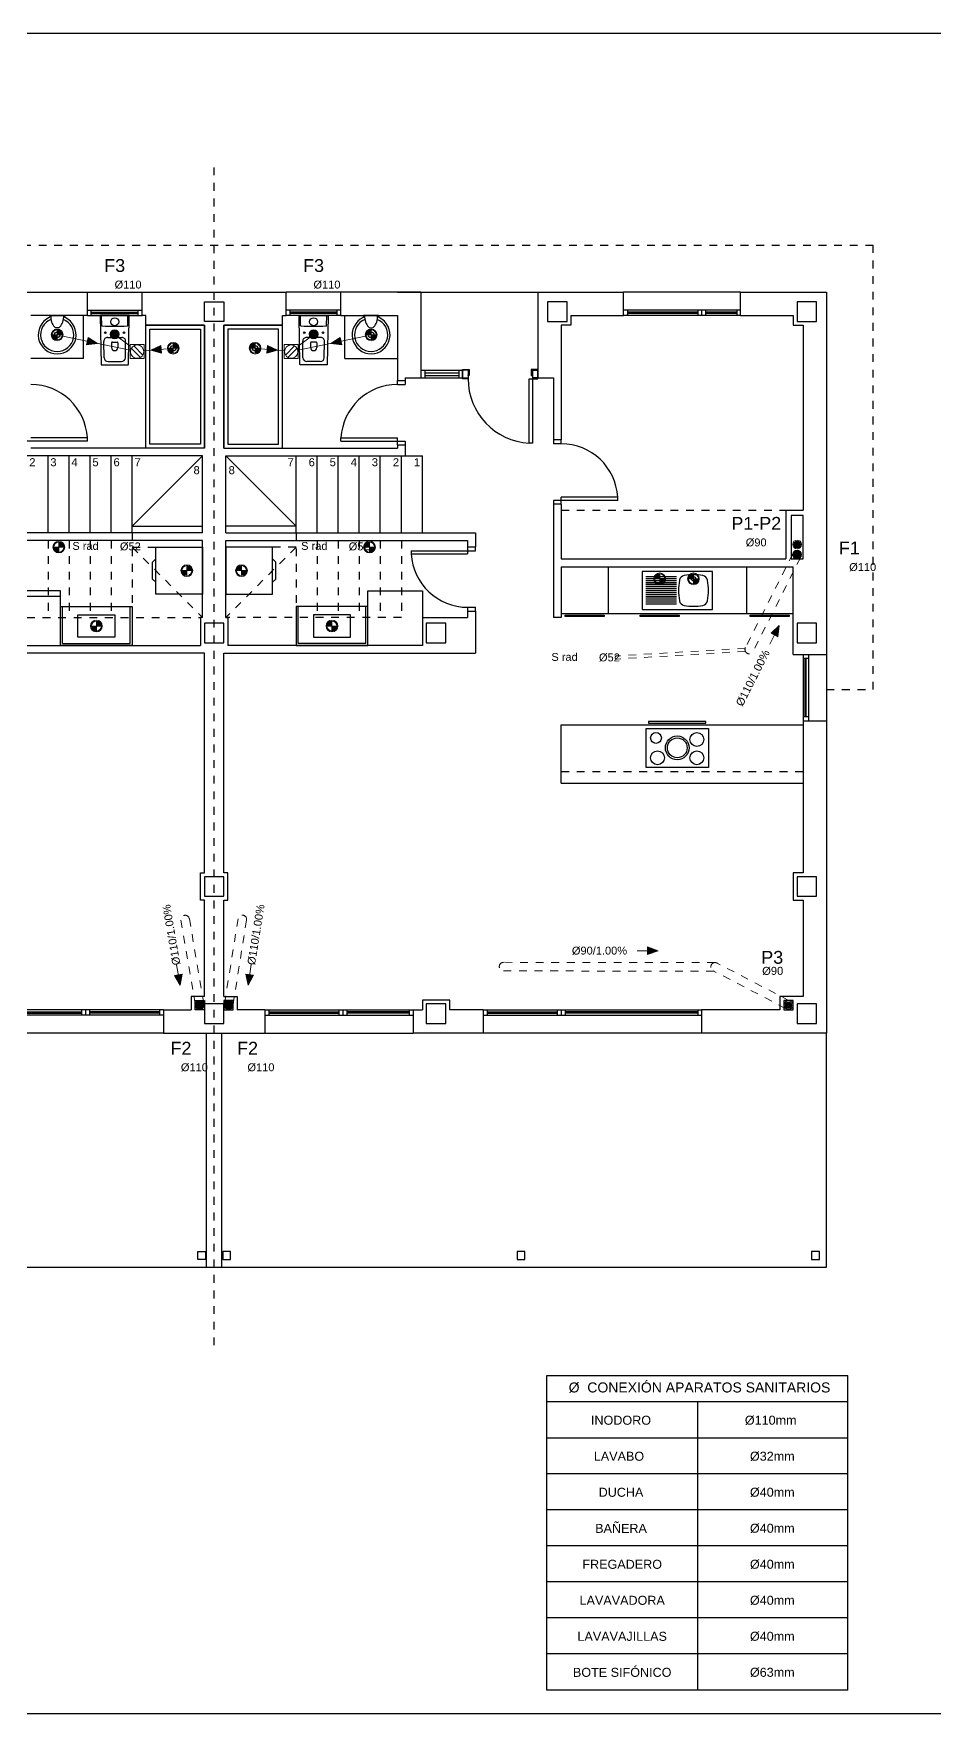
# Model space of a CAD drawing. Header units: millimetres. Extents: x 441156 to 441876, y 4514765 to 4515211.
# Drawn here: x 441305.47 to 441317.02, y 4515165.05 to 4515186.58 of the extents above; entities that cross this region are included whole.
import ezdxf
from ezdxf.enums import TextEntityAlignment as Align

# ---------------------------------------------------------------- set-up
doc = ezdxf.new("R2010")
doc.units = ezdxf.units.MM
for name, pattern in [('CONTINUA', [0]), ('RAYITAS', [0.375, 0.25, -0.125]), ('TRAZO_Y_PUNTO', [1, 0.5, -0.25, 0, -0.25])]:
    doc.linetypes.add(name, pattern=pattern)
doc.layers.add('01_cartela', color=6, linetype='Continuous', plot=False)
for name, color, linetype in [('01_FECALES', 170, 'Continuous'), ('01_mono BAJA', 2, 'Continuous'), ('01_proyección', 4, 'RAYITAS'), ('01_textos', 7, 'Continuous'), ('CALEFAC_NOTAS', 7, 'Continuous'), ('INGIN SANEAMIENTO TEXTO', 7, 'Continuous')]:
    doc.layers.add(name, color=color, linetype=linetype)
for name, color, linetype, lineweight in [('INGIN SANEAMIENTO BAJANTE FECALES', 10, 'Continuous', 5), ('INGIN SANEAMIENTO BAJANTE PLUVIALES', 170, 'Continuous', 5), ('INGIN SANEAMIENTO TEXTO ENTERRADO', 7, 'Continuous', 0)]:
    doc.layers.add(name, color=color, linetype=linetype, lineweight=lineweight)
doc.layers.add('INGIN SANEAMIENTO INTERIOR', color=7, linetype='Continuous', lineweight=20, true_color=0x046206)
doc.styles.add('Estilo1', font='swissel.ttf')
doc.styles.add('NIEVES2', font='sanss___.ttf')
doc.linetypes.add('FLE2', pattern='A,1e-05,[1,fle2.shx,S=1,R=0,X=0,Y=0],-1', length=1.00001)

# ---------------------------------------------------------------- blocks, each defined once
blk = doc.blocks.new('A$C6A825EFA')
at = {"layer": '01_mono BAJA', "color": 254}
for p, q in [((5.2, 12.5, 0), (6.225, 12.5, 0)), ((6.225, 12.2, 0), (6.225, 12.5, 0)), ((6.225, 12.5, 0), (6.925, 12.5, 0)), ((6.925, 12.5, 0), (8.775, 12.5, 0)), ((6.925, 12.2, 0), (6.925, 12.5, 0)), ((8.775, 12.2, 0), (8.775, 12.5, 0)), ((9.475, 12.5, 0), (8.775, 12.5, 0)), ((10.5, 12.5, 0), (9.475, 12.5, 0)), ((9.475, 12.2, 0), (9.475, 12.5, 0)), ((10.2, 12.5, 0), (10.5, 12.5, 0)), ((10.5, 12.5, 0), (10.5, 11.4, 0)), ((10.5, 12.5, 0), (12, 12.5, 0)), ((12, 12.5, 0), (13.1, 12.5, 0)), ((12, 12.5, 0), (12, 11.4, 0)), ((13.1, 12.2, 0), (13.1, 12.5, 0)), ((14.6, 12.5, 0), (13.1, 12.5, 0)), ((14.6, 12.5, 0), (15.7, 12.5, 0)), ((14.6, 12.2, 0), (14.6, 12.5, 0)), ((15.7, 12.5, 0), (15.7, 7.855, 0)), ((6.225, 12.2, 0), (5.5, 12.2, 0)), ((5.741, 12.198, 0), (5.742, 12.183, 0)), ((5.743, 12.2, 0), (5.932, 12.2, 0)), ((5.934, 12.198, 0), (5.933, 12.183, 0)), ((6.175, 11.65, 0), (6.175, 12.2, 0)), ((6.225, 12.27, 0), (6.925, 12.27, 0)), ((6.225, 12.2, 0), (6.925, 12.2, 0)), ((6.275, 12.2, 0), (6.275, 12.27, 0)), ((6.275, 12.242, 0), (6.875, 12.242, 0)), ((6.275, 12.228, 0), (6.875, 12.228, 0)), ((6.409, 12.073, 0), (6.407, 12.2, 0)), ((6.741, 12.073, 0), (6.743, 12.2, 0)), ((6.875, 12.2, 0), (6.875, 12.27, 0)), ((6.975, 12.2, 0), (6.925, 12.2, 0)), ((6.975, 12.075, 0), (6.975, 12.2, 0)), ((7.725, 12.075, 0), (6.975, 12.075, 0)), ((7.725, 10.5, 0), (7.725, 12.075, 0)), ((7.975, 10.5, 0), (7.975, 12.075, 0)), ((7.975, 12.075, 0), (8.725, 12.075, 0)), ((8.725, 12.075, 0), (8.725, 12.2, 0)), ((8.725, 12.2, 0), (8.775, 12.2, 0)), ((9.475, 12.27, 0), (8.775, 12.27, 0)), ((9.475, 12.2, 0), (8.775, 12.2, 0)), ((8.825, 12.2, 0), (8.825, 12.27, 0)), ((9.425, 12.242, 0), (8.825, 12.242, 0)), ((9.425, 12.228, 0), (8.825, 12.228, 0)), ((8.959, 12.073, 0), (8.957, 12.2, 0)), ((9.291, 12.073, 0), (9.293, 12.2, 0)), ((9.425, 12.2, 0), (9.425, 12.27, 0)), ((9.475, 12.2, 0), (10.2, 12.2, 0)), ((9.525, 11.65, 0), (9.525, 12.2, 0)), ((9.766, 12.198, 0), (9.767, 12.183, 0)), ((9.957, 12.2, 0), (9.768, 12.2, 0)), ((9.959, 12.198, 0), (9.958, 12.183, 0)), ((10.2, 12.2, 0), (10.2, 11.366, 0)), ((12.3, 12.075, 0), (12.3, 10.606, 0)), ((12.425, 12.075), (12.3, 12.075)), ((12.425, 12.2, 0), (13.1, 12.2, 0)), ((12.425, 12.2), (12.425, 12.075)), ((14.6, 12.27, 0), (13.1, 12.27, 0)), ((14.6, 12.2, 0), (13.1, 12.2, 0)), ((13.15, 12.27, 0), (13.15, 12.2, 0)), ((14.05, 12.242, 0), (13.15, 12.242, 0)), ((14.05, 12.228, 0), (13.15, 12.228, 0)), ((14.05, 12.27, 0), (14.05, 12.2, 0)), ((14.1, 12.27, 0), (14.1, 12.2, 0)), ((14.15, 12.27, 0), (14.15, 12.2, 0)), ((14.55, 12.242, 0), (14.15, 12.242, 0)), ((14.55, 12.228, 0), (14.15, 12.228, 0)), ((14.55, 12.27, 0), (14.55, 12.2, 0)), ((14.6, 12.2, 0), (15.275, 12.2, 0)), ((15.275, 12.2), (15.275, 12.075)), ((15.275, 12.075), (15.4, 12.075)), ((15.325, 12.2, 0), (15.325, 12.125, 0)), ((15.325, 12.125, 0), (15.4, 12.125, 0)), ((15.4, 12.075, 0), (15.4, 9.705, 0)), ((5.853, 12.043, 0), (5.822, 12.043, 0)), ((6.439, 11.659, 0), (6.435, 11.869, 0)), ((6.485, 11.92, 0), (6.665, 11.92, 0)), ((6.535, 11.85, 0), (6.535, 11.79, 0)), ((6.545, 11.86, 0), (6.605, 11.86, 0)), ((6.615, 11.85, 0), (6.615, 11.79, 0)), ((6.711, 11.659, 0), (6.715, 11.869, 0)), ((8.989, 11.659, 0), (8.985, 11.869, 0)), ((9.215, 11.92, 0), (9.035, 11.92, 0)), ((9.085, 11.85, 0), (9.085, 11.79, 0)), ((9.155, 11.86, 0), (9.095, 11.86, 0)), ((9.165, 11.85, 0), (9.165, 11.79, 0)), ((9.261, 11.659, 0), (9.265, 11.869, 0)), ((9.847, 12.043, 0), (9.878, 12.043, 0)), ((6.175, 11.65, 0), (5.5, 11.65, 0)), ((9.525, 11.65, 0), (10.2, 11.65, 0)), ((6.489, 11.61, 0), (6.661, 11.61, 0)), ((9.211, 11.61, 0), (9.039, 11.61, 0)), ((10.5, 11.5, 0), (11.035, 11.5, 0)), ((10.55, 11.5, 0), (10.55, 11.4, 0)), ((10.55, 11.467, 0), (10.985, 11.467, 0)), ((10.55, 11.433, 0), (10.985, 11.433, 0)), ((10.985, 11.5, 0), (10.985, 11.4, 0)), ((11.035, 11.5, 0), (11.035, 11.4, 0)), ((11.105, 11.43, 0), (11.105, 11.4, 0)), ((11.12, 11.5, 0), (11.12, 11.44, 0)), ((11.915, 11.5, 0), (11.915, 11.44, 0)), ((11.93, 11.43, 0), (11.93, 11.4, 0)), ((10.2, 11.366, 0), (10.3, 11.366, 0)), ((10.2, 11.316, 0), (10.2, 11.366, 0)), ((10.2, 11.316, 0), (10.3, 11.316, 0)), ((10.3, 11.4, 0), (10.5, 11.4, 0)), ((10.3, 11.4, 0), (10.3, 11.366, 0)), ((10.3, 11.366, 0), (10.3, 11.316, 0)), ((10.5, 11.4, 0), (11.035, 11.4, 0)), ((11.99, 11.4, 0), (11.93, 11.4, 0)), ((12, 11.4, 0), (12.2, 11.4, 0)), ((12.2, 11.4, 0), (12.2, 10.606, 0)), ((6.224, 10.591, 0), (5.4, 10.591, 0)), ((6.224, 10.632, 0), (5.5, 10.632, 0)), ((6.224, 10.591, 0), (6.224, 10.632, 0)), ((9.476, 10.591, 0), (9.476, 10.632, 0)), ((9.476, 10.632, 0), (10.2, 10.632, 0)), ((9.476, 10.591, 0), (10.3, 10.591, 0)), ((10.2, 10.541, 0), (10.2, 10.632, 0)), ((10.3, 10.591, 0), (10.3, 10.541, 0)), ((12.3, 10.606, 0), (12.2, 10.606, 0)), ((12.2, 10.606, 0), (12.2, 10.556, 0)), ((12.3, 10.556, 0), (12.2, 10.556, 0)), ((12.3, 10.556, 0), (12.3, 10.606, 0)), ((7.7, 10.4, 0), (5.4, 10.4, 0)), ((7.725, 10.5, 0), (5.5, 10.5, 0)), ((5.72, 9.415, 0), (5.72, 10.4, 0)), ((5.99, 9.415, 0), (5.99, 10.4, 0)), ((6.26, 9.415, 0), (6.26, 10.4, 0)), ((6.53, 9.415, 0), (6.53, 10.4, 0)), ((6.8, 9.415, 0), (6.8, 10.4, 0)), ((6.8, 9.5, 0), (7.7, 10.4, 0)), ((7.7, 9.415, 0), (7.7, 10.4, 0)), ((8, 10.4, 0), (10.3, 10.4, 0)), ((8, 9.415, 0), (8, 10.4, 0)), ((8.9, 9.5, 0), (8, 10.4, 0)), ((8.025, 10.5, 0), (10.2, 10.5, 0)), ((8.9, 9.415, 0), (8.9, 10.4, 0)), ((9.17, 9.415, 0), (9.17, 10.4, 0)), ((9.44, 9.415, 0), (9.44, 10.4, 0)), ((9.71, 9.415, 0), (9.71, 10.4, 0)), ((9.98, 9.415, 0), (9.98, 10.4, 0)), ((10.2, 10.541, 0), (10.2, 10.5, 0)), ((10.2, 10.541, 0), (10.3, 10.541, 0)), ((10.25, 9.415, 0), (10.25, 10.4, 0)), ((10.3, 10.541, 0), (10.3, 10.4, 0)), ((10.3, 10.4, 0), (10.52, 10.4, 0)), ((10.52, 9.415, 0), (10.52, 10.4, 0)), ((13.024, 9.831, 0), (12.2, 9.831, 0)), ((12.2, 9.831, 0), (12.2, 9.781, 0)), ((12.2, 9.781, 0), (12.2, 8.33, 0)), ((12.3, 9.781, 0), (12.2, 9.781, 0)), ((12.3, 9.781, 0), (12.3, 9.872, 0)), ((13.024, 9.872, 0), (12.3, 9.872, 0)), ((12.3, 9.781, 0), (12.3, 9.08, 0)), ((13.024, 9.831, 0), (13.024, 9.872, 0)), ((15.18, 9.705, 0), (15.18, 9.08, 0)), ((15.18, 9.705, 0), (15.4, 9.705, 0)), ((6.8, 9.5, 0), (7.7, 9.5, 0)), ((8.9, 9.5, 0), (8, 9.5, 0)), ((7.7, 9.415, 0), (4.5, 9.415, 0)), ((7.7, 9.315, 0), (4.6, 9.315, 0)), ((7.7, 8.33, 0), (7.7, 9.315, 0)), ((8, 9.415, 0), (11.2, 9.415, 0)), ((8, 8.33, 0), (8, 9.315, 0)), ((8, 9.315, 0), (11.1, 9.315, 0)), ((11.1, 9.315, 0), (11.1, 9.235, 0)), ((11.1, 9.315, 0), (11.1, 9.235, 0)), ((11.2, 9.415, 0), (11.2, 9.235, 0)), ((11.2, 9.415, 0), (11.2, 9.235, 0)), ((10.376, 9.185, 0), (10.376, 9.144, 0)), ((10.376, 9.185, 0), (11.2, 9.185, 0)), ((10.376, 9.144, 0), (11.1, 9.144, 0)), ((11.1, 9.235, 0), (11.2, 9.235, 0)), ((11.1, 9.235, 0), (11.1, 9.144, 0)), ((11.2, 9.185, 0), (11.2, 9.235, 0)), ((12.3, 9.08, 0), (15.18, 9.08, 0)), ((12.3, 8.98, 0), (15.275, 8.98, 0)), ((12.3, 8.98, 0), (12.3, 8.33, 0)), ((12.9, 8.98, 0), (12.9, 8.38, 0)), ((13.338, 8.92, 0), (13.338, 8.43, 0)), ((14.238, 8.92, 0), (13.338, 8.92, 0)), ((13.779, 8.85, 0), (13.383, 8.85, 0)), ((14.238, 8.43, 0), (14.238, 8.92, 0)), ((14.675, 8.98, 0), (14.675, 8.38, 0)), ((15.275, 7.855, 0), (15.275, 8.98, 0)), ((13.779, 8.825, 0), (13.383, 8.825, 0)), ((13.779, 8.8, 0), (13.383, 8.8, 0)), ((13.779, 8.775, 0), (13.383, 8.775, 0)), ((13.779, 8.75, 0), (13.383, 8.75, 0)), ((13.779, 8.725, 0), (13.383, 8.725, 0)), ((13.779, 8.7, 0), (13.383, 8.7, 0)), ((13.779, 8.675, 0), (13.383, 8.675, 0)), ((13.779, 8.65, 0), (13.383, 8.65, 0)), ((13.779, 8.625, 0), (13.383, 8.625, 0)), ((5.88, 8.6, 0), (5.18, 8.6, 0)), ((5.905, 7.995, 0), (5.905, 8.47, 0)), ((6.775, 7.995, 0), (6.775, 8.47, 0)), ((8.925, 7.995, 0), (8.925, 8.47, 0)), ((9.795, 7.995, 0), (9.795, 8.47, 0)), ((11.1, 8.46, 0), (11.1, 8.41, 0)), ((11.1, 8.46, 0), (11.2, 8.46, 0)), ((11.1, 8.41, 0), (11.1, 8.33, 0)), ((11.1, 8.41, 0), (11.2, 8.41, 0)), ((11.2, 8.41, 0), (11.2, 8.46, 0)), ((11.2, 8.41, 0), (11.2, 7.87, 0)), ((13.338, 8.43, 0), (14.238, 8.43, 0)), ((13.779, 8.6, 0), (13.383, 8.6, 0)), ((13.779, 8.575, 0), (13.383, 8.575, 0)), ((13.779, 8.55, 0), (13.383, 8.55, 0)), ((13.779, 8.525, 0), (13.383, 8.525, 0)), ((13.779, 8.5, 0), (13.383, 8.5, 0)), ((7.7, 8.33, 0), (7.675, 8.33, 0)), ((7.7, 8.33, 0), (7.675, 8.33, 0)), ((7.675, 8.33, 0), (7.675, 7.97, 0)), ((8, 8.33, 0), (8.025, 8.33, 0)), ((8, 8.33, 0), (8.025, 8.33, 0)), ((8.025, 8.33, 0), (8.025, 7.97, 0)), ((10.52, 8.33, 0), (11.1, 8.33, 0)), ((10.52, 8.33, 0), (10.52, 7.97, 0)), ((12.3, 8.33, 0), (12.2, 8.33, 0)), ((12.3, 8.38, 0), (15.275, 8.38, 0)), ((5.18, 7.97, 0), (7.675, 7.97, 0)), ((5.905, 7.995, 0), (6.775, 7.995, 0)), ((10.52, 7.97, 0), (8.025, 7.97, 0)), ((9.795, 7.995, 0), (8.925, 7.995, 0)), ((7.725, 7.87, 0), (4.5, 7.87, 0)), ((7.725, 5.055, 0), (7.725, 7.87, 0)), ((7.975, 5.055, 0), (7.975, 7.87, 0)), ((7.975, 7.87, 0), (11.2, 7.87, 0)), ((15.275, 7.855, 0), (15.7, 7.855, 0)), ((15.4, 7.855, 0), (15.4, 7.005, 0)), ((15.47, 7.805, 0), (15.4, 7.805, 0)), ((15.428, 7.055, 0), (15.428, 7.805, 0)), ((15.442, 7.055, 0), (15.442, 7.805, 0)), ((15.47, 7.855, 0), (15.47, 7.005, 0)), ((15.7, 7.855, 0), (15.7, 7.005, 0)), ((12.3, 6.955, 0), (15.4, 6.955, 0)), ((12.3, 6.205, 0), (12.3, 6.955, 0)), ((15.47, 7.055, 0), (15.4, 7.055, 0)), ((15.4, 7.005, 0), (15.7, 7.005, 0)), ((15.4, 7.005, 0), (15.4, 5.055, 0)), ((15.7, 7.005, 0), (15.7, 3, 0)), ((12.3, 6.205, 0), (15.4, 6.205, 0)), ((7.675, 4.705, 0), (7.675, 5.055, 0)), ((7.675, 5.055, 0), (7.725, 5.055, 0)), ((8.025, 5.055, 0), (7.975, 5.055, 0)), ((8.025, 4.705, 0), (8.025, 5.055, 0)), ((7.725, 4.705, 0), (7.675, 4.705, 0)), ((7.725, 3.47, 0), (7.725, 4.705, 0)), ((7.975, 3.47, 0), (7.975, 4.705, 0)), ((7.975, 4.705, 0), (8.025, 4.705, 0)), ((15.4, 4.705, 0), (15.4, 3.47, 0)), ((7.725, 3.47, 0), (7.555, 3.47, 0)), ((7.555, 3.47, 0), (7.555, 3.3, 0)), ((7.975, 3.47, 0), (8.145, 3.47, 0)), ((8.145, 3.47, 0), (8.145, 3.3, 0)), ((15.4, 3.47, 0), (15.105, 3.47, 0)), ((15.105, 3.47, 0), (15.105, 3.3, 0)), ((7.2, 3.3, 0), (5.3, 3.3, 0)), ((5.35, 3.272, 0), (6.15, 3.272, 0)), ((5.35, 3.258, 0), (6.15, 3.258, 0)), ((6.15, 3.3, 0), (6.15, 3.23, 0)), ((6.2, 3.3, 0), (6.2, 3.23, 0)), ((6.25, 3.3, 0), (6.25, 3.23, 0)), ((7.15, 3.272, 0), (6.25, 3.272, 0)), ((7.15, 3.258, 0), (6.25, 3.258, 0)), ((7.15, 3.3, 0), (7.15, 3.23, 0)), ((7.2, 3.3, 0), (7.555, 3.3, 0)), ((7.2, 3.3, 0), (7.2, 3, 0)), ((8.5, 3.3, 0), (8.145, 3.3, 0)), ((8.5, 3.3, 0), (10.4, 3.3, 0)), ((8.5, 3.3, 0), (8.5, 3, 0)), ((8.55, 3.3, 0), (8.55, 3.23, 0)), ((8.55, 3.272, 0), (9.45, 3.272, 0)), ((8.55, 3.258, 0), (9.45, 3.258, 0)), ((9.45, 3.3, 0), (9.45, 3.23, 0)), ((9.5, 3.3, 0), (9.5, 3.23, 0)), ((9.55, 3.3, 0), (9.55, 3.23, 0)), ((10.35, 3.272, 0), (9.55, 3.272, 0)), ((10.35, 3.258, 0), (9.55, 3.258, 0)), ((10.35, 3.3, 0), (10.35, 3.23, 0)), ((10.4, 3.3, 0), (10.4, 3, 0)), ((10.4, 3.3, 0), (10.52, 3.3, 0)), ((11.3, 3.3, 0), (10.87, 3.3, 0)), ((11.3, 3.3, 0), (11.3, 3, 0)), ((11.3, 3.3, 0), (14.1, 3.3, 0)), ((11.35, 3.3, 0), (11.35, 3.23, 0)), ((11.35, 3.272, 0), (12.25, 3.272, 0)), ((11.35, 3.258, 0), (12.25, 3.258, 0)), ((12.25, 3.3, 0), (12.25, 3.23, 0)), ((12.3, 3.3, 0), (12.3, 3.23, 0)), ((12.35, 3.3, 0), (12.35, 3.23, 0)), ((14.05, 3.272, 0), (12.35, 3.272, 0)), ((14.05, 3.258, 0), (12.35, 3.258, 0)), ((14.05, 3.3, 0), (14.05, 3.23, 0)), ((15.105, 3.3, 0), (14.1, 3.3, 0)), ((14.1, 3.3, 0), (14.1, 3, 0)), ((7.2, 3.23, 0), (5.3, 3.23, 0)), ((8.5, 3.23, 0), (10.4, 3.23, 0)), ((11.3, 3.23, 0), (14.1, 3.23, 0)), ((7.2, 3, 0), (5.3, 3, 0)), ((7.2, 3, 0), (8.5, 3, 0)), ((7.75, 0, 0), (7.75, 3, 0)), ((7.95, 0, 0), (7.95, 3, 0)), ((8.5, 3, 0), (10.4, 3, 0)), ((11.3, 3, 0), (10.4, 3, 0)), ((14.1, 3, 0), (11.3, 3, 0)), ((15.7, 3, 0), (14.1, 3, 0)), ((15.7, 0, 0), (15.7, 3)), ((0, 0, 0), (15.7, 0, 0))]:
    blk.add_line(p, q, dxfattribs=at)
for points in [[(7.725, 12.375), (7.975, 12.375), (7.975, 12.125), (7.725, 12.125), (7.725, 12.375)], [(12.125, 12.125), (12.375, 12.125), (12.375, 12.375), (12.125, 12.375), (12.125, 12.125)], [(15.325, 12.125), (15.575, 12.125), (15.575, 12.375), (15.325, 12.375), (15.325, 12.125)], [(7.725, 8.005), (7.975, 8.005), (7.975, 8.255), (7.725, 8.255), (7.725, 8.005)], [(10.57, 8.005), (10.82, 8.005), (10.82, 8.255), (10.57, 8.255), (10.57, 8.005)], [(15.325, 8.005), (15.575, 8.005), (15.575, 8.255), (15.325, 8.255), (15.325, 8.005)], [(7.725, 4.755), (7.975, 4.755), (7.975, 5.005), (7.725, 5.005), (7.725, 4.755)], [(15.325, 4.755), (15.575, 4.755), (15.575, 5.005), (15.325, 5.005), (15.325, 4.755)], [(7.725, 3.125), (7.975, 3.125), (7.975, 3.375), (7.725, 3.375), (7.725, 3.125)], [(10.57, 3.125), (10.82, 3.125), (10.82, 3.375), (10.57, 3.375), (10.57, 3.125)], [(15.325, 3.125), (15.575, 3.125), (15.575, 3.375), (15.325, 3.375), (15.325, 3.125)], [(11.835, 0.2), (11.735, 0.2), (11.735, 0.1), (11.835, 0.1)]]:
    blk.add_lwpolyline(points, close=True, dxfattribs=at)
at = {"layer": '01_mono BAJA', "color": 254, "elevation": 0, "flags": 128}
for points in [[(6.394, 12.2, 0.414214), (6.39, 12.196), (6.39, 12.195), (6.4, 11.574, 0.436396), (6.404, 11.57), (6.746, 11.57, 0.436396), (6.75, 11.574), (6.76, 12.195), (6.76, 12.196, 0.414214), (6.756, 12.2)], [(9.306, 12.2, -0.414214), (9.31, 12.196), (9.31, 12.195), (9.3, 11.574, -0.436396), (9.296, 11.57), (8.954, 11.57, -0.436396), (8.95, 11.574), (8.94, 12.195), (8.94, 12.196, -0.414214), (8.944, 12.2)]]:
    blk.add_lwpolyline(points, format="xyb", close=True, dxfattribs=at)
at = {"layer": '01_mono BAJA', "color": 254, "elevation": 0}
for points in [[(6.975, 12.075), (7.725, 12.075), (7.725, 10.5), (6.975, 10.5)], [(8.725, 12.075), (7.975, 12.075), (7.975, 10.5), (8.725, 10.5)], [(7.025, 12.025), (7.675, 12.025), (7.675, 10.55), (7.025, 10.55)], [(8.675, 12.025), (8.025, 12.025), (8.025, 10.55), (8.675, 10.55)], [(11.12, 11.51), (11.12, 11.5), (11.035, 11.5), (11.035, 11.51)], [(11.12, 11.44), (11.12, 11.43), (11.105, 11.43), (11.105, 11.44)], [(11.915, 11.51), (11.915, 11.5), (12, 11.5), (12, 11.51)], [(11.915, 11.44), (11.915, 11.43), (11.93, 11.43), (11.93, 11.44)], [(11.93, 11.4), (12, 11.4), (12, 11.5), (11.93, 11.5)], [(11.105, 11.4), (11.105, 11.39), (11.035, 11.39), (11.035, 11.4)], [(11.93, 11.39), (11.93, 10.565), (11.89, 10.565), (11.89, 11.39)], [(11.93, 11.4), (11.93, 11.39), (12, 11.39), (12, 11.4)], [(15.4, 9.635), (15.25, 9.635), (15.25, 9.08), (15.4, 9.08)], [(7.1, 9.23), (7.7, 9.23), (7.7, 8.63), (7.1, 8.63)], [(8.6, 9.23), (8, 9.23), (8, 8.63), (8.6, 8.63)], [(5.18, 8.67), (5.18, 7.97), (5.88, 7.97), (5.88, 8.67)], [(10.52, 8.67), (10.52, 7.97), (9.82, 7.97), (9.82, 8.67)], [(5.88, 8.47), (6.8, 8.47), (6.8, 7.97), (5.88, 7.97)], [(9.82, 8.47), (8.9, 8.47), (8.9, 7.97), (9.82, 7.97)], [(6.104, 8.363), (6.576, 8.363), (6.576, 8.077), (6.104, 8.077)], [(9.596, 8.363), (9.124, 8.363), (9.124, 8.077), (9.596, 8.077)], [(12.85, 8.36), (12.85, 8.34), (12.35, 8.34), (12.35, 8.36)], [(13.813, 8.36), (13.813, 8.34), (13.313, 8.34), (13.313, 8.36)], [(15.222, 8.36), (15.222, 8.34), (14.722, 8.34), (14.722, 8.36)], [(14.187, 6.408), (13.387, 6.408), (13.388, 6.908), (14.188, 6.908)], [(13.42, 6.975), (14.155, 6.975), (14.155, 6.995), (13.42, 6.995)], [(7.605, 3.42), (7.725, 3.42), (7.725, 3.3), (7.605, 3.3)], [(8.095, 3.42), (7.975, 3.42), (7.975, 3.3), (8.095, 3.3)], [(15.275, 3.42), (15.155, 3.42), (15.155, 3.3), (15.275, 3.3)], [(7.64, 0.2), (7.74, 0.2), (7.74, 0.1), (7.64, 0.1)], [(8.06, 0.2), (7.96, 0.2), (7.96, 0.1), (8.06, 0.1)], [(15.61, 0.2), (15.51, 0.2), (15.51, 0.1), (15.61, 0.1)]]:
    blk.add_lwpolyline(points, close=True, dxfattribs=at)
for points in [[(11.035, 11.4), (11.035, 11.5)], [(11.105, 11.5), (11.105, 11.4)], [(7.1, 8.78), (7.06, 8.82), (7.06, 9.04), (7.1, 9.08)], [(8.6, 8.78), (8.64, 8.82), (8.64, 9.04), (8.6, 9.08)], [(15.4, 5.055), (15.275, 5.055), (15.275, 4.705), (15.4, 4.705)]]:
    blk.add_lwpolyline(points, dxfattribs=at)
at = {"layer": '01_mono BAJA', "color": 254}
blk.add_lwpolyline([(10.87, 3.3), (10.87, 3.425), (10.52, 3.425), (10.52, 3.3)], dxfattribs=at)
for centre, radius in [((6.575, 12.12, 0), 0.051), ((9.125, 12.12, 0), 0.051), ((5.837, 11.953, 0), 0.036), ((6.455, 11.98, 0), 0.01), ((6.695, 11.98, 0), 0.01), ((9.005, 11.98, 0), 0.01), ((9.245, 11.98, 0), 0.01), ((9.862, 11.953, 0), 0.036), ((7.325, 11.781, 0), 0.035), ((8.375, 11.781, 0), 0.035), ((13.996, 8.825, 0), 0.0275), ((13.515, 6.785, 0), 0.0693), ((13.788, 6.658, 0), 0.152), ((13.788, 6.658, 0), 0.127), ((14.04, 6.765, 0), 0.089), ((13.535, 6.531, 0), 0.089), ((14.04, 6.531, 0), 0.089)]:
    blk.add_circle(centre, radius, dxfattribs=at)
for centre, radius, start, end in [((5.837, 11.953, 0), 0.243, 114.8749, 65.1251), ((5.837, 11.953, 0), 0.213, 112.0656, 68.0564), ((5.729, 12.184, 0), 0.0128, 300.5291, 356.214), ((5.743, 12.197, 0), 0.0027, 90, 173.3159), ((6.033, 12.197, 0), 0.279, 179.383, 196.8165), ((5.903, 12.158, 0), 0.143, 196.8165, 225.6956), ((5.772, 12.158, 0), 0.143, 314.3044, 343.1835), ((5.642, 12.197, 0), 0.279, 343.1835, 0.617), ((5.932, 12.197, 0), 0.0027, 6.6841, 90), ((5.946, 12.184, 0), 0.0128, 183.786, 239.4709), ((6.416, 12.073, 0), 0.007, 180.924, 266.9359), ((6.575, 15.044, 0), 2.982, 266.9359, 273.0641), ((6.734, 12.073, 0), 0.007, 273.0641, 359.076), ((8.966, 12.073, 0), 0.007, 180.924, 266.9359), ((9.125, 15.044, 0), 2.982, 266.9359, 273.0641), ((9.284, 12.073, 0), 0.007, 273.0641, 359.076), ((9.862, 11.953, 0), 0.243, 114.8749, 65.1251), ((9.862, 11.953, 0), 0.213, 111.9436, 67.9344), ((9.754, 12.184, 0), 0.0128, 300.5291, 356.214), ((9.768, 12.197, 0), 0.0027, 90, 173.3159), ((10.058, 12.197, 0), 0.279, 179.383, 196.8165), ((9.928, 12.158, 0), 0.143, 196.8165, 225.6956), ((9.797, 12.158, 0), 0.143, 314.3044, 343.1835), ((9.667, 12.197, 0), 0.279, 343.1835, 0.617), ((9.957, 12.197, 0), 0.0027, 6.6841, 90), ((9.971, 12.184, 0), 0.0128, 183.786, 239.4709), ((5.837, 12.091, 0), 0.0498, 225.6956, 252.5904), ((5.837, 12.091, 0), 0.0498, 287.9532, 314.3044), ((6.485, 11.87, 0), 0.05, 90, 180.924), ((6.545, 11.85, 0), 0.01, 90, 180), ((6.605, 11.85, 0), 0.01, 0, 90), ((6.665, 11.87, 0), 0.05, 359.076, 90), ((9.035, 11.87, 0), 0.05, 90, 180.924), ((9.095, 11.85, 0), 0.01, 90, 180), ((9.155, 11.85, 0), 0.01, 0, 90), ((9.215, 11.87, 0), 0.05, 359.076, 90), ((9.863, 12.091, 0), 0.0498, 225.6956, 252.0468), ((9.863, 12.091, 0), 0.0498, 287.4096, 314.3044), ((6.489, 11.66, 0), 0.05, 180.924, 270), ((6.575, 11.79, 0), 0.04, 180, 0), ((6.661, 11.66, 0), 0.05, 270, 359.076), ((9.039, 11.66, 0), 0.05, 180.924, 270), ((9.125, 11.79, 0), 0.04, 180, 0), ((9.211, 11.66, 0), 0.05, 270, 359.076), ((5.5, 10.591, 0), 0.725, 3.2758, 90), ((10.2, 10.591, 0), 0.725, 90, 176.7242), ((11.932, 11.391, 0), 0.827, 180.0495, 267.1144), ((12.3, 9.831, 0), 0.725, 3.2758, 90), ((11.1, 9.185, 0), 0.725, 183.2758, 270), ((13.889, 8.794, 0), 0.075, 99.0787, 169.8852), ((13.996, 8.127, 0), 0.75, 80.9213, 99.0787), ((14.102, 8.794, 0), 0.075, 10.1148, 80.9213), ((14.554, 8.675, 0), 0.75, 169.8852, 190.1148), ((13.438, 8.675, 0), 0.75, 349.8852, 10.1148), ((13.889, 8.557, 0), 0.075, 190.1148, 260.9213), ((13.996, 9.223, 0), 0.75, 260.9213, 279.0787), ((14.102, 8.557, 0), 0.075, 279.0787, 349.8852)]:
    blk.add_arc(centre, radius, start, end, dxfattribs=at)
at = {"layer": '01_proyección', "color": 120, "ltscale": 0.25}
for p, q in [((12.3, 9.705, 0), (15.18, 9.705, 0)), ((5.72, 9.315, 0), (5.72, 8.33, 0)), ((5.99, 9.315, 0), (5.99, 8.33, 0)), ((6.26, 9.315, 0), (6.26, 8.33, 0)), ((6.53, 9.315, 0), (6.53, 8.33, 0)), ((6.8, 9.415, 0), (6.8, 8.33, 0)), ((8.9, 9.415, 0), (8.9, 8.33, 0)), ((9.17, 9.315, 0), (9.17, 8.33, 0)), ((9.44, 9.315, 0), (9.44, 8.33, 0)), ((9.71, 9.315, 0), (9.71, 8.33, 0)), ((9.98, 9.315, 0), (9.98, 8.33, 0)), ((10.25, 9.315, 0), (10.25, 8.33, 0)), ((6.8, 9.23, 0), (7.7, 9.23, 0)), ((6.8, 9.23, 0), (7.7, 8.33, 0)), ((8.9, 9.23, 0), (8, 9.23, 0)), ((8.9, 9.23, 0), (8, 8.33, 0)), ((5.45, 8.33, 0), (7.675, 8.33, 0)), ((10.25, 8.33, 0), (8.025, 8.33, 0)), ((12.3, 6.355, 0), (15.4, 6.355, 0))]:
    blk.add_line(p, q, dxfattribs=at)
at = {"layer": '01_proyección', "color": 120, "ltscale": 0.25, "elevation": 0}
blk.add_lwpolyline([(15.7, 7.405), (16.3, 7.405), (16.3, 13.1), (-0.6, 13.1), (-0.6, 7.405), (0, 7.405)], dxfattribs=at)
at = {"layer": '01_mono BAJA', "color": 254, "style": 'NIEVES2'}
for s, p in [('2', (5.519, 10.268, 0)), ('3', (5.789, 10.268, 0)), ('4', (6.059, 10.268, 0)), ('5', (6.329, 10.268, 0)), ('6', (6.599, 10.268, 0)), ('7', (6.869, 10.268, 0)), ('8', (7.625, 10.166, 0))]:
    blk.add_text(s, height=0.103, dxfattribs=at).set_placement(p, align=Align.CENTER)
for s, p in [('7', (8.831, 10.268, 0)), ('6', (9.101, 10.268, 0)), ('5', (9.371, 10.268, 0)), ('4', (9.641, 10.268, 0)), ('3', (9.911, 10.268, 0)), ('2', (10.181, 10.268, 0)), ('1', (10.451, 10.268, 0)), ('8', (8.075, 10.166, 0))]:
    blk.add_text(s, height=0.103, rotation=0, dxfattribs=at).set_placement(p, align=Align.CENTER)
blk = doc.blocks.new('BAJANTE FECALES')
at = {"layer": 'INGIN SANEAMIENTO BAJANTE FECALES', "lineweight": 0}
h = blk.add_hatch(dxfattribs=at)
h.set_pattern_fill('GOST_WOOD', color=256, scale=0.005)
edge = h.paths.add_edge_path(flags=17)
edge.add_arc((57.049, 39.966), 0.0688, 0, 360)
edge = h.paths.add_edge_path()
edge.add_arc((57.049, 39.966), 0.0918, 0, 360)
h = blk.add_hatch(color=256, dxfattribs=at)
h.dxf.hatch_style = 1
edge = h.paths.add_edge_path()
edge.add_arc((57.049, 39.966), 0.0688, 0, 360)
for radius in [0.0918, 0.0688]:
    blk.add_circle((57.049, 39.966), radius, dxfattribs=at)
blk = doc.blocks.new('BOTE_SIFONICO')
at = {"layer": 'INGIN SANEAMIENTO INTERIOR', "ltscale": 0.5}
for p, q in [((-0.062, -0.036), (0.036, 0.062)), ((-0.036, -0.062), (0.062, 0.036))]:
    blk.add_line(p, q, dxfattribs=at)
blk.add_lwpolyline([(-0.075, -0.075), (0.075, -0.075), (0.075, 0.075), (-0.075, 0.075), (-0.075, -0.075)], close=True, dxfattribs=at)
blk.add_circle((0, 0), 0.0712, dxfattribs=at)
blk = doc.blocks.new('SIFON')
at = {"layer": 'INGIN SANEAMIENTO INTERIOR', "linetype": 'Continuous', "lineweight": 0}
h = blk.add_hatch(color=256, dxfattribs=at)
h.dxf.hatch_style = 1
edge = h.paths.add_edge_path()
edge.add_line((1065.928, 523.956), (1065.852, 523.956))
edge.add_arc((1065.928, 523.956), 0.076, 180, 270)
edge.add_line((1065.928, 523.88), (1065.928, 523.956))
edge = h.paths.add_edge_path()
edge.add_line((1065.928, 524.032), (1065.928, 523.956))
edge.add_line((1065.928, 523.956), (1066.004, 523.956))
edge.add_arc((1065.928, 523.956), 0.076, 0, 90)
for points in [[(1065.852, 523.956), (1066.004, 523.956)], [(1065.928, 524.032), (1065.928, 523.88)]]:
    blk.add_lwpolyline(points, dxfattribs=at)
for radius in [0.0891, 0.076]:
    blk.add_circle((1065.928, 523.956), radius, dxfattribs=at)
blk = doc.blocks.new('DLECHA SANEAMIENTO INTERIOR')
at = {"layer": 'INGIN SANEAMIENTO INTERIOR', "lineweight": 0}
h = blk.add_hatch(color=256, dxfattribs=at)
h.dxf.hatch_style = 1
h.paths.add_polyline_path([(1048.429, 522.543), (1048.429, 522.658), (1048.588, 522.6)])
blk.add_lwpolyline([(1048.429, 522.543), (1048.429, 522.658), (1048.588, 522.6), (1048.429, 522.543)], dxfattribs=at)
blk = doc.blocks.new('B PLUVIALES')
at = {"layer": 'INGIN SANEAMIENTO BAJANTE PLUVIALES', "lineweight": 0}
h = blk.add_hatch(color=256, dxfattribs=at)
h.dxf.hatch_style = 1
edge = h.paths.add_edge_path()
edge.add_arc((57.049, 40.386), 0.0688, 0, 360)
for radius in [0.0918, 0.0688]:
    blk.add_circle((57.049, 40.386), radius, dxfattribs=at)

msp = doc.modelspace()

# ---------------------------------------------------------------- hatches: boundary and pattern name
at = {"layer": 'INGIN SANEAMIENTO TEXTO ENTERRADO'}
h = msp.add_hatch(color=256, dxfattribs=at)
h.dxf.hatch_style = 1
h.paths.add_polyline_path([(441315.01115873, 4515178.84859114), (441314.92387566, 4515178.89261566), (441315.02808852, 4515178.99069216)])
h = msp.add_hatch(color=256, dxfattribs=at)
h.dxf.hatch_style = 1
h.paths.add_polyline_path([(441313.3392774, 4515174.77321365), (441313.3392774, 4515174.87097096), (441313.4737772, 4515174.8220923)])
h = msp.add_hatch(color=256, dxfattribs=at)
h.dxf.hatch_style = 1
h.paths.add_polyline_path([(441307.37119974, 4515174.52137826), (441307.27483487, 4515174.50493728), (441307.34563768, 4515174.38057378)])
h = msp.add_hatch(color=256, dxfattribs=at)
h.dxf.hatch_style = 1
h.paths.add_polyline_path([(441308.18903357, 4515174.52364844), (441308.28556016, 4515174.50818529), (441308.21602182, 4515174.38311036)])

# ---------------------------------------------------------------- linework, layer by layer
at = {"layer": '01_cartela', "color": 3}
msp.add_lwpolyline([(441294.27109342, 4515186.58008588), (441294.27109342, 4515165.04506187), (441324.90908148, 4515165.04506187), (441324.90908148, 4515186.58008588)], close=True, dxfattribs=at)
at = {"layer": '01_proyección', "color": 10, "ltscale": 0.25}
msp.add_line((441307.78212974, 4515169.76543466, -0.00000136), (441307.78212974, 4515184.86543465, -0.00000085), dxfattribs=at)
at = {"layer": 'CALEFAC_NOTAS', "linetype": 'CONTINUA'}
for p, q in [((441312.04898093, 4515168.11538087), (441312.04898093, 4515169.37506674)), ((441312.04898093, 4515169.37506674), (441315.90864607, 4515169.37506674)), ((441315.90864607, 4515165.34506187), (441315.90864607, 4515169.37506674)), ((441315.90864607, 4515169.03882054), (441312.04898093, 4515169.03882054)), ((441312.04898093, 4515167.65366104), (441312.04898093, 4515168.11538087)), ((441312.04898093, 4515167.19194121), (441312.04898093, 4515167.65366104)), ((441312.04898093, 4515166.73022137), (441312.04898093, 4515167.19194121)), ((441312.04898093, 4515166.26850154), (441312.04898093, 4515166.73022137)), ((441312.04898093, 4515165.80678171), (441312.04898093, 4515166.26850154)), ((441312.04898093, 4515165.34506187), (441312.04898093, 4515165.80678171)), ((441315.90864607, 4515165.34506187), (441312.04898093, 4515165.34506187))]:
    msp.add_line(p, q, dxfattribs=at)
at = {"layer": 'CALEFAC_NOTAS', "color": 7}
msp.add_line((441315.90864607, 4515169.03882054), (441312.04898093, 4515169.03882054), dxfattribs=at)
at = {"layer": 'INGIN SANEAMIENTO BAJANTE PLUVIALES', "color": 10, "linetype": 'TRAZO_Y_PUNTO', "lineweight": 0, "ltscale": 0.1}
for p, q in [((441315.2010086, 4515179.91085878, -0.00000053), (441314.59418256, 4515178.70776482, -0.00000053)), ((441315.2992226, 4515179.86132083, -0.00000053), (441314.69239657, 4515178.65822687, -0.00000053)), ((441314.59095931, 4515178.69992348, -0.00000053), (441312.94308066, 4515178.60206514, -0.00000053)), ((441314.59333051, 4515178.65999382, -0.00000053), (441312.94545186, 4515178.56213549, -0.00000053)), ((441307.35584724, 4515175.21262651, -0.00000077), (441307.54029456, 4515174.13153217, -0.00000053)), ((441307.4642804, 4515175.23112648, -0.00000077), (441307.64872772, 4515174.15003214, -0.00000053)), ((441308.08876207, 4515175.23241652, -0.00000077), (441307.91528466, 4515174.14950776, -0.00000053)), ((441308.19737722, 4515175.21501683, -0.00000077), (441308.02389981, 4515174.13210807, -0.00000053))]:
    msp.add_line(p, q, dxfattribs=at)
at = {"layer": 'INGIN SANEAMIENTO BAJANTE PLUVIALES', "linetype": 'TRAZO_Y_PUNTO', "lineweight": 0, "ltscale": 0.1}
for p, q in [((441314.20469674, 4515174.67043149), (441311.49308635, 4515174.67375311)), ((441315.15871546, 4515174.18141565, -0.00000052), (441314.22999892, 4515174.66423098)), ((441314.19115519, 4515174.56044799), (441311.4929516, 4515174.5637532)), ((441315.10797634, 4515174.08381677, -0.00000052), (441314.17925982, 4515174.56663209))]:
    msp.add_line(p, q, dxfattribs=at)
at = {"layer": 'INGIN SANEAMIENTO BAJANTE PLUVIALES', "color": 10, "linetype": 'TRAZO_Y_PUNTO', "lineweight": 0, "ltscale": 0.1}
for centre, radius, start, end in [((441312.94426626, 4515178.58210031, -0.00000053), 0.02, 93.398486205, 273.398486044), ((441314.64328956, 4515178.68299585, -0.00000053), 0.055, 153.234175277, 333.234175277)]:
    msp.add_arc(centre, radius, start, end, dxfattribs=at)
at = {"layer": 'INGIN SANEAMIENTO BAJANTE PLUVIALES', "color": 10, "linetype": 'TRAZO_Y_PUNTO', "lineweight": 0, "ltscale": 0.1, "extrusion": (-3.63187e-08, 2.12873e-07, 1)}
msp.add_arc((441307.41006382, 4515175.2218764, 0.94513238), 0.055, 9.682104357, 189.682103391, dxfattribs=at)
at = {"layer": 'INGIN SANEAMIENTO BAJANTE PLUVIALES', "color": 10, "linetype": 'TRAZO_Y_PUNTO', "lineweight": 0, "ltscale": 0.1, "extrusion": (3.41587e-08, 2.13231e-07, 1)}
msp.add_arc((441308.14306964, 4515175.22371657, 0.97784771), 0.055, 350.898786501, 170.89878649, dxfattribs=at)
at = {"layer": 'INGIN SANEAMIENTO BAJANTE PLUVIALES', "linetype": 'TRAZO_Y_PUNTO', "lineweight": 0, "ltscale": 0.1}
msp.add_arc((441311.49301897, 4515174.61875315), 0.055, 89.929814819, 269.929814819, dxfattribs=at)
at = {"layer": 'INGIN SANEAMIENTO BAJANTE PLUVIALES', "linetype": 'TRAZO_Y_PUNTO', "lineweight": 0, "ltscale": 0.1, "extrusion": (4.43291e-07, -2.30455e-07, 1)}
msp.add_arc((441314.20462932, 4515174.61543146, -0.84491491), 0.055, 62.531263636, 242.531263689, dxfattribs=at)
at = {"layer": 'INGIN SANEAMIENTO INTERIOR'}
for p, q in [((441305.84338496, 4515182.70247313, -0.00000053), (441306.70386593, 4515182.52172745, -0.00000053)), ((441309.72087451, 4515182.70247313, -0.00000053), (441308.86039355, 4515182.52172745, -0.00000053)), ((441306.88386593, 4515182.51136517, -0.00000143), (441307.18209051, 4515182.53967128, -0.00000143)), ((441308.68039355, 4515182.51136517, -0.00000143), (441308.38216896, 4515182.53967128, -0.00000143))]:
    msp.add_line(p, q, dxfattribs=at)
at = {"layer": 'INGIN SANEAMIENTO INTERIOR', "elevation": -0.00000053}
for points in [[(441306.55228331, 4515182.69035296), (441306.70386593, 4515182.57268591)], [(441309.01197616, 4515182.69035296), (441308.86039355, 4515182.57268591)]]:
    msp.add_lwpolyline(points, dxfattribs=at)
at = {"layer": 'INGIN SANEAMIENTO TEXTO', "color": 5}
for p, q in [((441313.9788135, 4515169.03882054), (441313.9788135, 4515168.57710071)), ((441312.04898093, 4515168.57710071), (441315.90864607, 4515168.57710071)), ((441313.9788135, 4515168.57710071), (441313.9788135, 4515168.11538087)), ((441315.90864607, 4515168.11538087), (441312.04898093, 4515168.11538087)), ((441313.9788135, 4515168.11538087), (441313.9788135, 4515167.65366104)), ((441315.90864607, 4515167.65366104), (441312.04898093, 4515167.65366104)), ((441313.9788135, 4515167.65366104), (441313.9788135, 4515167.19194121)), ((441315.90864607, 4515167.19194121), (441312.04898093, 4515167.19194121)), ((441313.9788135, 4515167.19194121), (441313.9788135, 4515166.73022137)), ((441315.90864607, 4515166.73022137), (441312.04898093, 4515166.73022137)), ((441313.9788135, 4515166.73022137), (441313.9788135, 4515166.26850154)), ((441315.90864607, 4515166.26850154), (441312.04898093, 4515166.26850154)), ((441313.9788135, 4515166.26850154), (441313.9788135, 4515165.34506187)), ((441315.90864607, 4515165.80678171), (441312.04898093, 4515165.80678171))]:
    msp.add_line(p, q, dxfattribs=at)
at = {"layer": 'INGIN SANEAMIENTO TEXTO ENTERRADO'}
for p, q in [((441315.02808852, 4515178.99069216, -0.00000053), (441314.90811048, 4515178.75282359, -0.00000053)), ((441307.34563768, 4515174.38057378, -0.00000059), (441307.30083185, 4515174.64319256, -0.00000059)), ((441308.21602182, 4515174.38311036, -0.00000059), (441308.25816285, 4515174.6461699, -0.00000059)), ((441313.4737772, 4515174.8220923), (441313.20736364, 4515174.8220923))]:
    msp.add_line(p, q, dxfattribs=at)
for points, elevation in [([(441315.01115873, 4515178.84859114), (441314.92387566, 4515178.89261566), (441315.02808852, 4515178.99069216), (441315.01115873, 4515178.84859114)], -0.00000053), ([(441307.37119974, 4515174.52137826), (441307.27483487, 4515174.50493728), (441307.34563768, 4515174.38057378), (441307.37119974, 4515174.52137826)], -0.00000059), ([(441308.18903357, 4515174.52364844), (441308.28556016, 4515174.50818529), (441308.21602182, 4515174.38311036), (441308.18903357, 4515174.52364844)], -0.00000059)]:
    msp.add_lwpolyline(points, dxfattribs=dict(at, elevation=elevation))
msp.add_lwpolyline([(441313.3392774, 4515174.77321365), (441313.3392774, 4515174.87097096), (441313.4737772, 4515174.8220923), (441313.3392774, 4515174.77321365)], dxfattribs=at)

# ---------------------------------------------------------------- block references
at = {"layer": '01_FECALES', "color": 120, "yscale": 1.20000000001267, "zscale": 1.20000000001267}
for p, xscale in [((441306.79386593, 4515182.50282278, -0.00000053), -1.20000000001267), ((441308.77039355, 4515182.50282278, -0.00000053), 1.20000000001267)]:
    msp.add_blockref('BOTE_SIFONICO', p, dxfattribs=dict(at, xscale=xscale))
at = {"layer": '01_mono BAJA'}
msp.add_blockref('A$C6A825EFA', (441299.93213, 4515170.76543437), dxfattribs=at)
at = {"layer": 'INGIN SANEAMIENTO BAJANTE FECALES', "color": 2, "yscale": 0.6229536188298805, "zscale": 0.6229536188298805}
for p, xscale in [((441342.04595992, 4515157.82829489, -0.00000053), -0.6229536188298805), ((441273.51829955, 4515157.82829489, -0.00000053), 0.6229536188298805)]:
    msp.add_blockref('BAJANTE FECALES', p, dxfattribs=dict(at, xscale=xscale))
for p, xscale, rotation in [((441350.79595732, 4515204.79709975, -0.00000053), 0.6229536188298805, 180), ((441282.70002075, 4515138.58660447, -0.00000053), -0.6229536188298805, 270), ((441332.86423835, 4515138.58660447, -0.00000053), 0.6229536188298805, 90.00000000000001)]:
    msp.add_blockref('BAJANTE FECALES', p, dxfattribs=dict(at, xscale=xscale, rotation=rotation))
at = {"layer": 'INGIN SANEAMIENTO BAJANTE PLUVIALES', "xscale": -0.6229536188298805, "yscale": 0.6229536188298805, "zscale": 0.6229536188298805, "rotation": 270}
for p in [(441290.09837705, 4515144.49189263, -0.00000053), (441289.98840984, 4515138.58660447, -0.00000053)]:
    msp.add_blockref('B PLUVIALES', p, dxfattribs=at)
at = {"layer": 'INGIN SANEAMIENTO INTERIOR', "linetype": 'FLE2', "yscale": 0.8456383966016479, "zscale": 0.8456383966016479}
for p, xscale in [((440404.37988706, 4514739.64029458, -0.00000053), 0.8456383966016479), ((440405.86737521, 4514739.46912159, -0.00000143), 0.8456383966016479), ((442209.69688426, 4514739.46912159, -0.00000143), -0.8456383966016479), ((442211.18437241, 4514739.64029458, -0.00000053), -0.8456383966016479), ((440404.40087848, 4514736.91961411, -0.00000053), 0.8456383966016479), ((442211.16338099, 4514736.91961411, -0.00000053), -0.8456383966016479), ((440406.04238697, 4514736.6177637, -0.00000053), 0.8456383966016479), ((442209.52187214, 4514736.6177637, -0.00000053), -0.8456383966016479), ((442214.88444346, 4514736.51258093), -0.8456383966016479), ((442215.31681968, 4514736.51258093), -0.8456383966016479), ((440404.88230666, 4514735.90776001, -0.00000053), 0.8456383966016479), ((442210.68195244, 4514735.90776001, -0.00000053), -0.8456383966016479)]:
    msp.add_blockref('SIFON', p, dxfattribs=dict(at, xscale=xscale))
at = {"layer": 'INGIN SANEAMIENTO INTERIOR'}
for p, xscale, yscale, zscale, rotation in [((440347.65371011, 4514932.39689426, -0.00000053), 0.845638396601648, 0.845638396601648, 0.845638396601648, 348.1373719170405), ((442267.91054936, 4514932.39689426, -0.00000053), -0.845638396601648, 0.845638396601648, 0.845638396601648, 11.86262808295941), ((442147.96951114, 4515706.26055408, -0.00000143), 0.8456383966016479, 0.8456383966016479, 0.8456383966016479, 185.4220097018945), ((440467.59474833, 4515706.26055408, -0.00000143), -0.8456383966016479, 0.8456383966016479, 0.8456383966016479, 174.5779902981054)]:
    msp.add_blockref('DLECHA SANEAMIENTO INTERIOR', p, dxfattribs=dict(at, xscale=xscale, yscale=yscale, zscale=zscale, rotation=rotation))

# ---------------------------------------------------------------- texts
at = {"layer": '01_textos', "color": 1, "insert": (441313.45244797, 4515169.22115418), "char_height": 0.1282612154, "attachment_point": 5, "style": 'Estilo1'}
msp.add_mtext_dynamic_manual_height_columns('\\pi1.1056;Ø  CONEXIÓN APARATOS SANITARIOS', width=6.2697470602, gutter_width=12.5, heights=[0], dxfattribs=at)
at = {"layer": 'INGIN SANEAMIENTO BAJANTE FECALES', "color": 10, "style": 'NIEVES2'}
for s, p in [('F3', (441306.37279677, 4515183.52480222, -0.00000077)), ('F3', (441308.92279714, 4515183.52480222, -0.00000077)), ('F1', (441315.79174433, 4515179.90309134, -0.00000053)), ('F2', (441307.22260509, 4515173.4903515, -0.00000077)), ('F2', (441308.07652974, 4515173.4903515, -0.00000077))]:
    msp.add_text(s, height=0.164465438, dxfattribs=at).set_placement(p)
at = {"layer": 'INGIN SANEAMIENTO BAJANTE PLUVIALES', "style": 'NIEVES2'}
msp.add_text('P1-P2', height=0.164465438, dxfattribs=at).set_placement((441314.41377236, 4515180.21921528, -0.00000053))
msp.add_text('P3', height=0.164465438, dxfattribs=at).set_placement((441314.93744727, 4515174.65552295, -0.00000082), align=Align.CENTER)
at = {"layer": 'INGIN SANEAMIENTO TEXTO', "color": 5, "attachment_point": 5, "style": 'Estilo1'}
for s, heights, insert, char_height in [('INODORO', [0], (441312.99861527, 4515168.80265089), 0.115429641), ('\\pi0.99501;Ø110mm', [0], (441314.4206321, 4515168.80202653), 0.1154296411), ('LAVABO', [0], (441312.97255715, 4515168.34093106), 0.115429641), ('\\pi1.0358;Ø32mm', [0], (441314.4206321, 4515168.34030669), 0.1154296411), ('DUCHA', [0], (441312.99861527, 4515167.87921123), 0.115429641), ('\\pi1.0358;Ø40mm', [0.10255159], (441314.4206321, 4515167.87858686), 0.1154296411), ('BAÑERA', [0], (441312.99861527, 4515167.41749139), 0.115429641), ('\\pi1.0358;Ø40mm', [0.10255159], (441314.4206321, 4515167.41686703), 0.1154296411), ('FREGADERO', [0], (441313.01389721, 4515166.95577156), 0.115429641), ('\\pi1.0358;Ø40mm', [0.10255159], (441314.4206321, 4515166.95514719), 0.1154296411), ('LAVAVADORA', [0], (441313.01389721, 4515166.49405172), 0.115429641), ('\\pi1.0358;Ø40mm', [0.10255159], (441314.4206321, 4515166.49342736), 0.1154296411), ('LAVAVAJILLAS', [0], (441313.01389721, 4515166.03233189), 0.1154296411), ('\\pi1.0358;Ø40mm', [0.10255159], (441314.4206321, 4515166.03170753), 0.1154296411), ('BOTE SIFÓNICO', [0], (441313.01389721, 4515165.57061206), 0.1154296411), ('\\pi1.0358;Ø63mm', [0.10255159], (441314.4206321, 4515165.56998769), 0.1154296411)]:
    msp.add_mtext_dynamic_manual_height_columns(s, width=2.577843577, gutter_width=12.5, heights=heights, dxfattribs=dict(at, insert=insert, char_height=char_height))
at = {"layer": 'INGIN SANEAMIENTO TEXTO ENTERRADO', "style": 'Estilo1'}
for s, insert, char_height, attachment_point, rotation in [('Ø110', (441306.85137657, 4515183.36076509, -0.00000077), 0.10125, 6, 359.979970055), ('Ø110', (441309.40137694, 4515183.36076509, -0.00000077), 0.10125, 6, 359.979970055), ('S rad', (441306.30166345, 4515180.01136854, -0.00000053), 0.10125, 6, 359.979970055), ('Ø52', (441306.8410296, 4515180.00397773, -0.00000053), 0.10125, 6, 359.979970055), ('S rad', (441309.2353, 4515180.01136854, -0.00001335), 0.10125, 6, 359.979970055), ('Ø52', (441309.77466616, 4515180.00397774, -0.00001335), 0.10125, 6, 359.979970055), ('Ø90', (441314.86534463, 4515180.05517816, -0.00000053), 0.10125, 6, 359.979970055), ('Ø110', (441316.27032413, 4515179.73905422, -0.00000053), 0.10125, 6, 359.979970055), ('S rad', (441312.44375212, 4515178.588125, -0.00000053), 0.10125, 6, 359.979970055), ('Ø52', (441312.98311827, 4515178.58073419, -0.00000053), 0.10125, 6, 359.979970055), ('\\pi-0.13221;Ø110/1.00%', (441314.57157278, 4515178.08560355, -0.00000053), 0.10125, 4, 63.2542046), ('Ø110/1.00%', (441307.16950814, 4515175.41291543, -0.00000059), 0.10125, 6, 99.662074076), ('Ø110/1.00%', (441308.38167615, 4515175.41718461, -0.00000059), 0.10125, 6, 80.878756537), ('\\pi-0.086786;Ø90/1.00%', (441312.45560655, 4515174.8220923), 0.10125, 4, 0.020029945), ('Ø90', (441314.94385783, 4515174.56244814, -0.00000082), 0.102375, 5, 0.020029945), ('Ø110', (441307.70118489, 4515173.32631437, -0.00000077), 0.10125, 6, 359.979970055), ('Ø110', (441308.55510955, 4515173.32631437, -0.00000077), 0.10125, 6, 359.979970055)]:
    msp.add_mtext_dynamic_manual_height_columns(s, width=0.5900810399, gutter_width=12.5, heights=[0], dxfattribs=dict(at, insert=insert, char_height=char_height, attachment_point=attachment_point, rotation=rotation))

doc.saveas('drawing.dxf')
